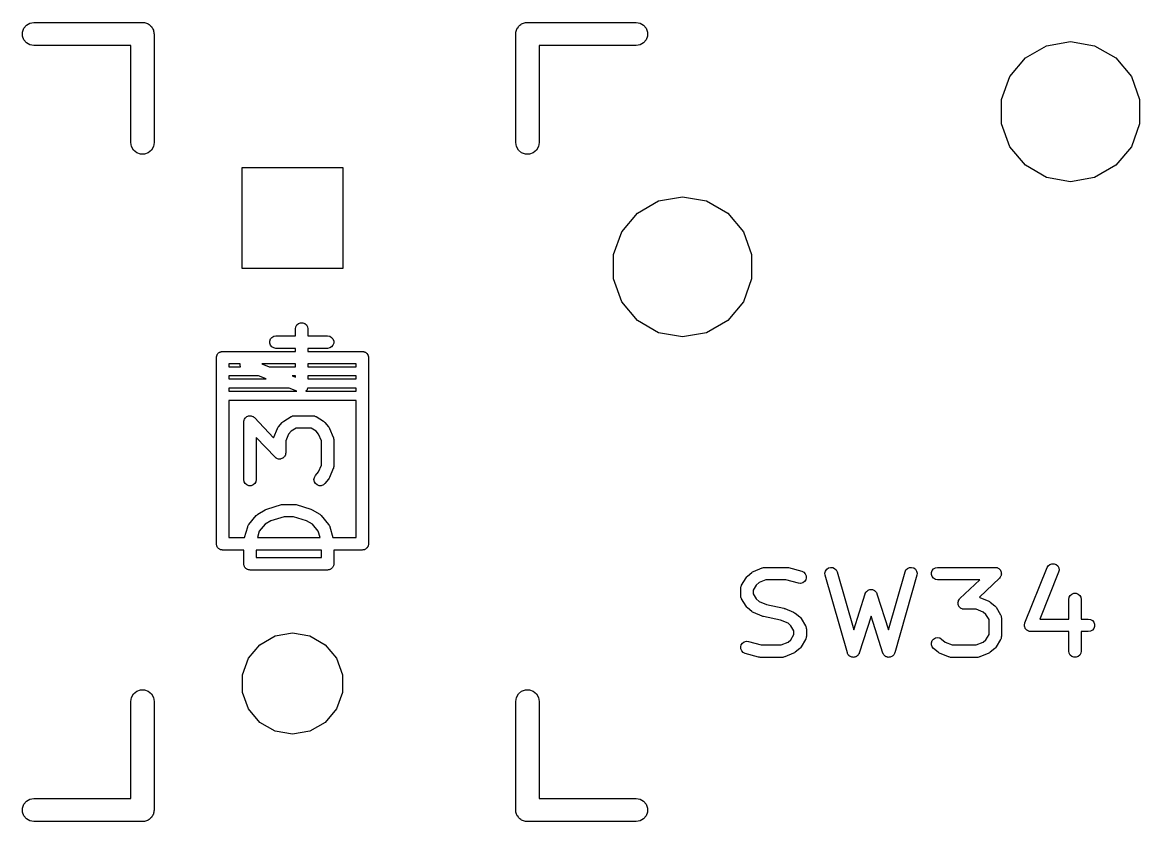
# Model space of a CAD drawing. Extents: x 47 to 330, y -254 to -153.
# Drawn here: x 152.26 to 170.54, y -206.54 to -193.46 of the extents above; entities that cross this region are included whole.
import ezdxf

# ---------------------------------------------------------------- set-up
doc = ezdxf.new("R2010")
doc.units = 0
doc.header["$MEASUREMENT"] = 0
doc.layers.add('BLACK', color=7, linetype='CONTINUOUS')

msp = doc.modelspace()

# ---------------------------------------------------------------- linework, layer by layer
at = {"layer": 'Black'}
for p, q in [((152.382, -193.471), (152.447, -193.459)), ((152.447, -193.459), (154.225, -193.459)), ((154.225, -193.459), (154.241, -193.462)), ((154.241, -193.462), (154.258, -193.462)), ((154.258, -193.462), (154.274, -193.468)), ((160.476, -193.468), (160.492, -193.462)), ((160.492, -193.462), (160.509, -193.462)), ((160.509, -193.462), (160.525, -193.459)), ((160.525, -193.459), (162.303, -193.459)), ((162.303, -193.459), (162.368, -193.471)), ((152.259, -193.617), (152.282, -193.555)), ((152.259, -193.683), (152.259, -193.617)), ((152.282, -193.555), (152.325, -193.504)), ((152.325, -193.504), (152.382, -193.471)), ((154.274, -193.468), (154.29, -193.471)), ((154.29, -193.471), (154.305, -193.479)), ((154.305, -193.479), (154.32, -193.485)), ((154.32, -193.485), (154.333, -193.496)), ((154.333, -193.496), (154.347, -193.504)), ((154.347, -193.504), (154.358, -193.517)), ((154.358, -193.517), (154.371, -193.528)), ((154.371, -193.528), (154.379, -193.542)), ((154.379, -193.542), (154.39, -193.555)), ((154.39, -193.555), (154.396, -193.57)), ((154.396, -193.57), (154.404, -193.585)), ((154.404, -193.585), (154.407, -193.601)), ((154.407, -193.601), (154.413, -193.617)), ((154.413, -193.617), (154.413, -193.634)), ((154.413, -193.634), (154.415, -193.65)), ((160.334, -193.65), (160.337, -193.634)), ((160.337, -193.617), (160.343, -193.601)), ((160.337, -193.634), (160.337, -193.617)), ((160.343, -193.601), (160.346, -193.585)), ((160.346, -193.585), (160.354, -193.57)), ((160.354, -193.57), (160.36, -193.555)), ((160.36, -193.555), (160.371, -193.542)), ((160.371, -193.542), (160.379, -193.528)), ((160.379, -193.528), (160.392, -193.517)), ((160.392, -193.517), (160.403, -193.504)), ((160.403, -193.504), (160.417, -193.496)), ((160.417, -193.496), (160.43, -193.485)), ((160.43, -193.485), (160.445, -193.479)), ((160.445, -193.479), (160.46, -193.471)), ((160.46, -193.471), (160.476, -193.468)), ((162.368, -193.471), (162.425, -193.504)), ((162.425, -193.504), (162.468, -193.555)), ((162.468, -193.555), (162.491, -193.617)), ((162.491, -193.617), (162.491, -193.683)), ((152.282, -193.745), (152.259, -193.683)), ((152.325, -193.796), (152.282, -193.745)), ((152.382, -193.829), (152.325, -193.796)), ((152.447, -193.84), (152.382, -193.829)), ((154.415, -193.65), (154.415, -195.428)), ((160.334, -195.428), (160.334, -193.65)), ((162.368, -193.829), (162.303, -193.84)), ((162.425, -193.796), (162.368, -193.829)), ((162.468, -193.745), (162.425, -193.796)), ((162.491, -193.683), (162.468, -193.745)), ((169.023, -193.842), (169.415, -193.773)), ((169.415, -193.773), (169.807, -193.842)), ((154.034, -193.84), (152.447, -193.84)), ((154.034, -195.428), (154.034, -193.84)), ((162.303, -193.84), (160.715, -193.84)), ((160.715, -193.84), (160.715, -195.428)), ((168.677, -194.041), (169.023, -193.842)), ((169.807, -193.842), (170.153, -194.041)), ((168.421, -194.346), (168.677, -194.041)), ((170.153, -194.041), (170.409, -194.346)), ((168.285, -194.721), (168.421, -194.346)), ((170.409, -194.346), (170.545, -194.721)), ((168.285, -195.119), (168.285, -194.721)), ((170.545, -194.721), (170.545, -195.119)), ((168.421, -195.494), (168.285, -195.119)), ((170.545, -195.119), (170.409, -195.494)), ((154.046, -195.493), (154.034, -195.428)), ((154.415, -195.428), (154.404, -195.493)), ((160.346, -195.493), (160.334, -195.428)), ((160.715, -195.428), (160.704, -195.493)), ((154.079, -195.55), (154.046, -195.493)), ((154.13, -195.593), (154.079, -195.55)), ((154.192, -195.616), (154.13, -195.593)), ((154.258, -195.616), (154.192, -195.616)), ((154.32, -195.593), (154.258, -195.616)), ((154.371, -195.55), (154.32, -195.593)), ((154.404, -195.493), (154.371, -195.55)), ((160.379, -195.55), (160.346, -195.493)), ((160.43, -195.593), (160.379, -195.55)), ((160.492, -195.616), (160.43, -195.593)), ((160.558, -195.616), (160.492, -195.616)), ((160.62, -195.593), (160.558, -195.616)), ((160.671, -195.55), (160.62, -195.593)), ((160.704, -195.493), (160.671, -195.55)), ((168.677, -195.799), (168.421, -195.494)), ((170.409, -195.494), (170.153, -195.799)), ((155.855, -197.486), (155.855, -195.834)), ((155.855, -195.834), (157.505, -195.834)), ((157.505, -195.834), (157.505, -197.486)), ((169.023, -195.998), (168.677, -195.799)), ((170.153, -195.799), (169.807, -195.998)), ((169.415, -196.067), (169.023, -195.998)), ((169.807, -195.998), (169.415, -196.067)), ((162.327, -196.581), (162.673, -196.382)), ((162.673, -196.382), (163.065, -196.313)), ((163.065, -196.313), (163.457, -196.382)), ((163.457, -196.382), (163.803, -196.581)), ((162.071, -196.886), (162.327, -196.581)), ((163.803, -196.581), (164.059, -196.886)), ((161.935, -197.261), (162.071, -196.886)), ((164.059, -196.886), (164.195, -197.261)), ((161.935, -197.659), (161.935, -197.261)), ((164.195, -197.261), (164.195, -197.659)), ((157.505, -197.486), (155.855, -197.486)), ((162.071, -198.034), (161.935, -197.659)), ((164.195, -197.659), (164.059, -198.034)), ((162.327, -198.339), (162.071, -198.034)), ((164.059, -198.034), (163.803, -198.339)), ((156.753, -198.409), (156.78, -198.386)), ((156.78, -198.386), (156.814, -198.374)), ((156.814, -198.374), (156.849, -198.374)), ((156.849, -198.374), (156.882, -198.386)), ((156.882, -198.386), (156.909, -198.409)), ((162.673, -198.538), (162.327, -198.339)), ((163.803, -198.339), (163.457, -198.538)), ((156.73, -198.474), (156.736, -198.44)), ((156.73, -198.59), (156.73, -198.474)), ((156.736, -198.44), (156.753, -198.409)), ((156.909, -198.409), (156.927, -198.44)), ((156.927, -198.44), (156.933, -198.474)), ((156.933, -198.474), (156.933, -198.59)), ((163.065, -198.607), (162.673, -198.538)), ((163.457, -198.538), (163.065, -198.607)), ((156.308, -198.674), (156.32, -198.641)), ((156.308, -198.71), (156.308, -198.674)), ((156.32, -198.743), (156.308, -198.71)), ((156.32, -198.641), (156.343, -198.614)), ((156.343, -198.77), (156.32, -198.743)), ((156.343, -198.614), (156.373, -198.597)), ((156.373, -198.597), (156.408, -198.59)), ((156.408, -198.59), (156.73, -198.59)), ((156.933, -198.59), (157.255, -198.59)), ((157.255, -198.59), (157.289, -198.597)), ((157.289, -198.597), (157.32, -198.614)), ((157.32, -198.614), (157.343, -198.641)), ((157.343, -198.743), (157.32, -198.77)), ((157.343, -198.641), (157.355, -198.674)), ((157.355, -198.71), (157.343, -198.743)), ((157.355, -198.674), (157.355, -198.71)), ((155.435, -198.946), (155.437, -198.937)), ((155.435, -201.994), (155.435, -198.946)), ((155.437, -198.928), (155.44, -198.92)), ((155.437, -198.937), (155.437, -198.928)), ((155.44, -198.92), (155.442, -198.911)), ((155.442, -198.911), (155.446, -198.904)), ((155.446, -198.904), (155.449, -198.895)), ((155.449, -198.895), (155.455, -198.888)), ((155.455, -198.888), (155.459, -198.881)), ((155.459, -198.881), (155.466, -198.875)), ((155.466, -198.875), (155.472, -198.868)), ((155.472, -198.868), (155.479, -198.864)), ((155.479, -198.864), (155.486, -198.858)), ((155.486, -198.858), (155.495, -198.855)), ((155.495, -198.855), (155.502, -198.851)), ((155.502, -198.851), (155.511, -198.849)), ((155.511, -198.849), (155.519, -198.846)), ((155.519, -198.846), (155.528, -198.846)), ((155.528, -198.846), (155.537, -198.844)), ((155.537, -198.844), (156.73, -198.844)), ((156.373, -198.787), (156.343, -198.77)), ((156.408, -198.794), (156.373, -198.787)), ((156.73, -198.794), (156.408, -198.794)), ((156.73, -198.844), (156.73, -198.794)), ((157.255, -198.794), (156.933, -198.794)), ((156.933, -198.794), (156.933, -198.844)), ((156.933, -198.844), (157.823, -198.844)), ((157.289, -198.787), (157.255, -198.794)), ((157.32, -198.77), (157.289, -198.787)), ((157.823, -198.844), (157.832, -198.846)), ((157.832, -198.846), (157.841, -198.846)), ((157.841, -198.846), (157.849, -198.849)), ((157.849, -198.849), (157.858, -198.851)), ((157.858, -198.851), (157.865, -198.855)), ((157.865, -198.855), (157.874, -198.858)), ((157.874, -198.858), (157.881, -198.864)), ((157.881, -198.864), (157.888, -198.868)), ((157.888, -198.868), (157.894, -198.875)), ((157.894, -198.875), (157.901, -198.881)), ((157.901, -198.881), (157.905, -198.888)), ((157.905, -198.888), (157.911, -198.895)), ((157.911, -198.895), (157.914, -198.904)), ((157.914, -198.904), (157.918, -198.911)), ((157.918, -198.911), (157.92, -198.92)), ((157.92, -198.92), (157.923, -198.928)), ((157.923, -198.928), (157.923, -198.937)), ((157.923, -198.937), (157.925, -198.946)), ((157.925, -198.946), (157.925, -201.994)), ((155.824, -199.048), (155.639, -199.048)), ((155.639, -199.048), (155.639, -199.095)), ((155.639, -199.095), (155.68, -199.095)), ((155.68, -199.095), (155.832, -199.095)), ((155.823, -199.069), (155.824, -199.048)), ((155.832, -199.095), (155.823, -199.069)), ((156.179, -199.048), (156.298, -199.095)), ((156.73, -199.048), (156.179, -199.048)), ((156.298, -199.095), (156.73, -199.095)), ((156.73, -199.095), (156.73, -199.048)), ((156.933, -199.048), (156.933, -199.095)), ((157.721, -199.048), (156.933, -199.048)), ((156.933, -199.095), (157.721, -199.095)), ((157.721, -199.095), (157.721, -199.048)), ((155.68, -199.245), (155.639, -199.245)), ((155.639, -199.245), (155.639, -199.295)), ((155.639, -199.295), (156.251, -199.295)), ((156.126, -199.245), (155.68, -199.245)), ((156.251, -199.295), (156.126, -199.245)), ((156.673, -199.245), (156.73, -199.268)), ((156.73, -199.245), (156.673, -199.245)), ((156.73, -199.268), (156.73, -199.245)), ((156.933, -199.245), (156.933, -199.295)), ((157.721, -199.245), (156.933, -199.245)), ((156.933, -199.295), (157.721, -199.295)), ((157.721, -199.295), (157.721, -199.245)), ((155.639, -199.445), (155.639, -199.495)), ((156.626, -199.445), (155.639, -199.445)), ((155.639, -199.495), (156.751, -199.495)), ((156.751, -199.495), (156.626, -199.445)), ((156.901, -199.49), (156.896, -199.495)), ((156.896, -199.495), (157.721, -199.495)), ((156.909, -199.483), (156.901, -199.49)), ((156.913, -199.477), (156.909, -199.483)), ((156.918, -199.471), (156.913, -199.477)), ((156.921, -199.462), (156.918, -199.471)), ((156.927, -199.452), (156.921, -199.462)), ((156.928, -199.445), (156.927, -199.452)), ((156.928, -199.445), (156.928, -199.445)), ((157.721, -199.445), (156.928, -199.445)), ((157.721, -199.495), (157.721, -199.445)), ((155.639, -199.645), (155.639, -201.892)), ((157.721, -199.645), (155.639, -199.645)), ((157.721, -201.892), (157.721, -199.645)), ((155.883, -199.998), (155.885, -199.984)), ((155.883, -200.942), (155.883, -199.998)), ((155.885, -199.984), (155.887, -199.97)), ((155.887, -199.97), (155.888, -199.967)), ((155.888, -199.967), (155.889, -199.964)), ((155.889, -199.964), (155.896, -199.951)), ((155.896, -199.951), (155.903, -199.938)), ((155.903, -199.938), (155.905, -199.936)), ((155.905, -199.936), (155.907, -199.933)), ((155.907, -199.933), (155.918, -199.924)), ((155.918, -199.924), (155.928, -199.914)), ((155.928, -199.914), (155.931, -199.912)), ((155.931, -199.912), (155.934, -199.91)), ((155.934, -199.91), (155.947, -199.905)), ((155.947, -199.905), (155.961, -199.9)), ((155.961, -199.9), (155.964, -199.899)), ((155.964, -199.899), (155.967, -199.898)), ((155.967, -199.898), (155.981, -199.898)), ((155.981, -199.898), (155.996, -199.897)), ((155.996, -199.897), (155.999, -199.898)), ((155.999, -199.898), (156.002, -199.898)), ((156.002, -199.898), (156.016, -199.903)), ((156.016, -199.903), (156.03, -199.907)), ((156.03, -199.907), (156.032, -199.909)), ((156.032, -199.909), (156.035, -199.91)), ((156.035, -199.91), (156.046, -199.92)), ((156.046, -199.92), (156.058, -199.928)), ((156.058, -199.928), (156.372, -200.258)), ((156.451, -200.078), (156.511, -200.006)), ((156.511, -200.006), (156.524, -199.995)), ((156.524, -199.995), (156.537, -199.984)), ((156.537, -199.984), (156.658, -199.911)), ((156.658, -199.911), (156.667, -199.908)), ((156.667, -199.908), (156.675, -199.903)), ((156.675, -199.903), (156.683, -199.901)), ((156.683, -199.901), (156.691, -199.899)), ((156.691, -199.899), (156.701, -199.898)), ((156.701, -199.898), (156.71, -199.897)), ((156.71, -199.897), (157.013, -199.897)), ((157.013, -199.897), (157.022, -199.898)), ((157.022, -199.898), (157.032, -199.899)), ((157.032, -199.899), (157.039, -199.901)), ((157.039, -199.901), (157.047, -199.903)), ((157.047, -199.903), (157.056, -199.908)), ((157.056, -199.908), (157.065, -199.911)), ((157.065, -199.911), (157.186, -199.984)), ((157.186, -199.984), (157.199, -199.995)), ((157.199, -199.995), (157.212, -200.006)), ((157.212, -200.006), (157.272, -200.078)), ((156.375, -200.249), (156.435, -200.104)), ((156.435, -200.104), (156.443, -200.092)), ((156.443, -200.092), (156.451, -200.078)), ((156.617, -200.197), (156.57, -200.309)), ((156.656, -200.149), (156.617, -200.197)), ((156.738, -200.1), (156.656, -200.149)), ((156.984, -200.1), (156.738, -200.1)), ((157.067, -200.149), (156.984, -200.1)), ((157.106, -200.197), (157.067, -200.149)), ((157.153, -200.309), (157.106, -200.197)), ((157.272, -200.078), (157.28, -200.092)), ((157.28, -200.092), (157.288, -200.104)), ((157.288, -200.104), (157.348, -200.249)), ((156.395, -200.576), (156.086, -200.252)), ((156.086, -200.252), (156.086, -200.942)), ((156.372, -200.258), (156.373, -200.254)), ((156.373, -200.254), (156.374, -200.252)), ((156.374, -200.252), (156.375, -200.249)), ((156.57, -200.309), (156.57, -200.506)), ((157.153, -200.704), (157.153, -200.309)), ((157.348, -200.249), (157.349, -200.252)), ((157.349, -200.252), (157.35, -200.254)), ((157.35, -200.254), (157.353, -200.269)), ((157.353, -200.269), (157.356, -200.284)), ((157.356, -200.284), (157.356, -200.286)), ((157.356, -200.286), (157.356, -200.289)), ((157.356, -200.289), (157.356, -200.724)), ((156.406, -200.585), (156.395, -200.576)), ((156.418, -200.594), (156.406, -200.585)), ((156.421, -200.595), (156.418, -200.594)), ((156.423, -200.597), (156.421, -200.595)), ((156.437, -200.601), (156.423, -200.597)), ((156.519, -200.594), (156.506, -200.599)), ((156.522, -200.592), (156.519, -200.594)), ((156.525, -200.591), (156.522, -200.592)), ((156.535, -200.581), (156.525, -200.591)), ((156.546, -200.572), (156.535, -200.581)), ((156.548, -200.569), (156.546, -200.572)), ((156.55, -200.567), (156.548, -200.569)), ((156.557, -200.554), (156.55, -200.567)), ((156.564, -200.541), (156.557, -200.554)), ((156.566, -200.535), (156.564, -200.538)), ((156.564, -200.538), (156.564, -200.541)), ((156.567, -200.521), (156.566, -200.535)), ((156.57, -200.506), (156.567, -200.521)), ((156.451, -200.606), (156.437, -200.601)), ((156.454, -200.606), (156.451, -200.606)), ((156.457, -200.607), (156.454, -200.606)), ((156.471, -200.606), (156.457, -200.607)), ((156.486, -200.606), (156.471, -200.606)), ((156.489, -200.605), (156.486, -200.606)), ((156.492, -200.605), (156.489, -200.605)), ((156.506, -200.599), (156.492, -200.605)), ((157.106, -200.816), (157.153, -200.704)), ((157.348, -200.763), (157.288, -200.908)), ((157.349, -200.761), (157.348, -200.763)), ((157.35, -200.759), (157.349, -200.761)), ((157.353, -200.744), (157.35, -200.759)), ((157.356, -200.729), (157.353, -200.744)), ((157.356, -200.724), (157.356, -200.726)), ((157.356, -200.726), (157.356, -200.729)), ((155.889, -200.976), (155.883, -200.942)), ((156.086, -200.942), (156.08, -200.976)), ((157.032, -200.942), (157.038, -200.907)), ((157.038, -200.977), (157.032, -200.942)), ((157.038, -200.907), (157.056, -200.877)), ((157.056, -200.877), (157.106, -200.816)), ((157.272, -200.934), (157.212, -201.007)), ((157.28, -200.921), (157.272, -200.934)), ((157.288, -200.908), (157.28, -200.921)), ((155.907, -201.007), (155.889, -200.976)), ((155.934, -201.03), (155.907, -201.007)), ((155.967, -201.042), (155.934, -201.03)), ((156.002, -201.042), (155.967, -201.042)), ((156.035, -201.03), (156.002, -201.042)), ((156.062, -201.007), (156.035, -201.03)), ((156.08, -200.976), (156.062, -201.007)), ((157.056, -201.007), (157.038, -200.977)), ((157.083, -201.03), (157.056, -201.007)), ((157.116, -201.042), (157.083, -201.03)), ((157.152, -201.042), (157.116, -201.042)), ((157.185, -201.03), (157.152, -201.042)), ((157.212, -201.007), (157.185, -201.03)), ((156.101, -201.519), (156.114, -201.508)), ((156.114, -201.508), (156.235, -201.435)), ((156.235, -201.435), (156.246, -201.431)), ((156.246, -201.431), (156.258, -201.425)), ((156.258, -201.425), (156.5, -201.352)), ((156.5, -201.352), (156.514, -201.351)), ((156.514, -201.351), (156.529, -201.348)), ((156.529, -201.348), (156.71, -201.348)), ((156.71, -201.348), (156.725, -201.351)), ((156.725, -201.351), (156.739, -201.352)), ((156.739, -201.352), (156.981, -201.425)), ((156.981, -201.425), (156.993, -201.431)), ((156.993, -201.431), (157.004, -201.435)), ((157.004, -201.435), (157.125, -201.508)), ((157.125, -201.508), (157.138, -201.519)), ((155.949, -201.706), (155.956, -201.694)), ((155.956, -201.694), (155.962, -201.681)), ((155.962, -201.681), (155.965, -201.678)), ((155.965, -201.678), (155.967, -201.675)), ((155.967, -201.675), (156.088, -201.53)), ((156.088, -201.53), (156.101, -201.519)), ((156.233, -201.673), (156.137, -201.788)), ((156.328, -201.616), (156.233, -201.673)), ((156.544, -201.551), (156.328, -201.616)), ((156.695, -201.551), (156.544, -201.551)), ((156.911, -201.616), (156.695, -201.551)), ((157.006, -201.673), (156.911, -201.616)), ((157.102, -201.788), (157.006, -201.673)), ((157.138, -201.519), (157.151, -201.53)), ((157.151, -201.53), (157.272, -201.675)), ((157.272, -201.675), (157.274, -201.678)), ((157.274, -201.678), (157.277, -201.681)), ((157.277, -201.681), (157.283, -201.694)), ((157.283, -201.694), (157.29, -201.706)), ((155.897, -201.892), (155.947, -201.713)), ((155.947, -201.713), (155.949, -201.709)), ((155.949, -201.709), (155.949, -201.706)), ((156.137, -201.788), (156.108, -201.892)), ((157.131, -201.892), (157.102, -201.788)), ((157.29, -201.706), (157.29, -201.709)), ((157.29, -201.709), (157.292, -201.713)), ((157.292, -201.713), (157.342, -201.892)), ((155.437, -202.003), (155.435, -201.994)), ((155.437, -202.012), (155.437, -202.003)), ((155.44, -202.02), (155.437, -202.012)), ((155.442, -202.029), (155.44, -202.02)), ((155.446, -202.036), (155.442, -202.029)), ((155.449, -202.045), (155.446, -202.036)), ((155.455, -202.052), (155.449, -202.045)), ((155.459, -202.059), (155.455, -202.052)), ((155.466, -202.065), (155.459, -202.059)), ((155.639, -201.892), (155.897, -201.892)), ((156.108, -201.892), (157.131, -201.892)), ((157.342, -201.892), (157.721, -201.892)), ((157.901, -202.059), (157.894, -202.065)), ((157.905, -202.052), (157.901, -202.059)), ((157.911, -202.045), (157.905, -202.052)), ((157.914, -202.036), (157.911, -202.045)), ((157.918, -202.029), (157.914, -202.036)), ((157.92, -202.02), (157.918, -202.029)), ((157.923, -202.012), (157.92, -202.02)), ((157.925, -201.994), (157.923, -202.003)), ((157.923, -202.003), (157.923, -202.012)), ((155.472, -202.072), (155.466, -202.065)), ((155.479, -202.076), (155.472, -202.072)), ((155.486, -202.082), (155.479, -202.076)), ((155.495, -202.085), (155.486, -202.082)), ((155.502, -202.089), (155.495, -202.085)), ((155.511, -202.091), (155.502, -202.089)), ((155.519, -202.094), (155.511, -202.091)), ((155.528, -202.094), (155.519, -202.094)), ((155.537, -202.096), (155.528, -202.094)), ((155.883, -202.096), (155.537, -202.096)), ((155.883, -202.321), (155.883, -202.096)), ((156.086, -202.096), (156.086, -202.219)), ((157.153, -202.096), (156.086, -202.096)), ((156.086, -202.219), (157.153, -202.219)), ((157.153, -202.219), (157.153, -202.096)), ((157.823, -202.096), (157.356, -202.096)), ((157.356, -202.096), (157.356, -202.321)), ((157.832, -202.094), (157.823, -202.096)), ((157.841, -202.094), (157.832, -202.094)), ((157.849, -202.091), (157.841, -202.094)), ((157.858, -202.089), (157.849, -202.091)), ((157.865, -202.085), (157.858, -202.089)), ((157.874, -202.082), (157.865, -202.085)), ((157.881, -202.076), (157.874, -202.082)), ((157.888, -202.072), (157.881, -202.076)), ((157.894, -202.065), (157.888, -202.072)), ((155.884, -202.329), (155.883, -202.321)), ((155.884, -202.338), (155.884, -202.329)), ((155.888, -202.347), (155.884, -202.338)), ((155.889, -202.355), (155.888, -202.347)), ((155.893, -202.363), (155.889, -202.355)), ((155.897, -202.371), (155.893, -202.363)), ((155.902, -202.378), (155.897, -202.371)), ((155.907, -202.386), (155.902, -202.378)), ((155.914, -202.392), (155.907, -202.386)), ((155.919, -202.398), (155.914, -202.392)), ((155.927, -202.403), (155.919, -202.398)), ((155.934, -202.409), (155.927, -202.403)), ((155.942, -202.412), (155.934, -202.409)), ((155.95, -202.416), (155.942, -202.412)), ((155.959, -202.418), (155.95, -202.416)), ((155.967, -202.421), (155.959, -202.418)), ((155.976, -202.421), (155.967, -202.421)), ((155.985, -202.422), (155.976, -202.421)), ((157.255, -202.422), (155.985, -202.422)), ((157.263, -202.421), (157.255, -202.422)), ((157.272, -202.421), (157.263, -202.421)), ((157.281, -202.418), (157.272, -202.421)), ((157.289, -202.416), (157.281, -202.418)), ((157.297, -202.412), (157.289, -202.416)), ((157.305, -202.409), (157.297, -202.412)), ((157.312, -202.403), (157.305, -202.409)), ((157.32, -202.398), (157.312, -202.403)), ((157.326, -202.392), (157.32, -202.398)), ((157.332, -202.386), (157.326, -202.392)), ((157.337, -202.378), (157.332, -202.386)), ((157.343, -202.371), (157.337, -202.378)), ((157.346, -202.363), (157.343, -202.371)), ((157.35, -202.355), (157.346, -202.363)), ((157.352, -202.347), (157.35, -202.355)), ((157.355, -202.338), (157.352, -202.347)), ((157.356, -202.321), (157.355, -202.329)), ((157.355, -202.329), (157.355, -202.338)), ((164.223, -202.446), (164.368, -202.386)), ((164.368, -202.386), (164.371, -202.385)), ((164.371, -202.385), (164.373, -202.384)), ((164.373, -202.384), (164.388, -202.381)), ((164.388, -202.381), (164.403, -202.378)), ((164.403, -202.378), (164.405, -202.378)), ((164.405, -202.378), (164.408, -202.378)), ((164.408, -202.378), (164.77, -202.378)), ((164.77, -202.378), (164.784, -202.38)), ((164.784, -202.38), (164.798, -202.382)), ((164.798, -202.382), (165.015, -202.442)), ((165.403, -202.438), (165.423, -202.409)), ((165.423, -202.409), (165.452, -202.388)), ((165.452, -202.388), (165.486, -202.378)), ((165.486, -202.378), (165.521, -202.381)), ((165.521, -202.381), (165.553, -202.395)), ((165.553, -202.395), (165.578, -202.42)), ((165.578, -202.42), (165.594, -202.452)), ((166.705, -202.452), (166.72, -202.42)), ((166.72, -202.42), (166.746, -202.395)), ((166.746, -202.395), (166.778, -202.381)), ((166.778, -202.381), (166.813, -202.378)), ((166.813, -202.378), (166.847, -202.388)), ((166.847, -202.388), (166.875, -202.409)), ((166.875, -202.409), (166.895, -202.438)), ((167.15, -202.429), (167.173, -202.402)), ((167.173, -202.402), (167.203, -202.384)), ((167.203, -202.384), (167.238, -202.378)), ((167.238, -202.378), (168.181, -202.378)), ((168.181, -202.378), (168.196, -202.38)), ((168.196, -202.38), (168.21, -202.382)), ((168.21, -202.382), (168.213, -202.383)), ((168.213, -202.383), (168.216, -202.384)), ((168.216, -202.384), (168.229, -202.391)), ((168.229, -202.391), (168.242, -202.398)), ((168.242, -202.398), (168.244, -202.4)), ((168.244, -202.4), (168.247, -202.402)), ((168.247, -202.402), (168.256, -202.413)), ((168.256, -202.413), (168.266, -202.423)), ((168.266, -202.423), (168.267, -202.426)), ((168.267, -202.426), (168.269, -202.429)), ((168.668, -203.288), (169.03, -202.381)), ((169.03, -202.381), (169.049, -202.351)), ((169.049, -202.351), (169.077, -202.33)), ((169.077, -202.33), (169.11, -202.318)), ((169.11, -202.318), (169.145, -202.32)), ((169.145, -202.32), (169.178, -202.333)), ((169.178, -202.333), (169.205, -202.356)), ((169.205, -202.356), (169.221, -202.387)), ((169.226, -202.422), (169.219, -202.457)), ((169.221, -202.387), (169.226, -202.422)), ((164.03, -202.669), (164.103, -202.548)), ((164.103, -202.548), (164.114, -202.535)), ((164.114, -202.535), (164.125, -202.522)), ((164.125, -202.522), (164.197, -202.462)), ((164.197, -202.462), (164.211, -202.454)), ((164.211, -202.454), (164.223, -202.446)), ((164.428, -202.581), (164.316, -202.628)), ((164.757, -202.581), (164.428, -202.581)), ((164.961, -202.638), (164.757, -202.581)), ((165.015, -202.442), (165.047, -202.457)), ((165.047, -202.457), (165.072, -202.482)), ((165.08, -202.584), (165.059, -202.612)), ((165.072, -202.482), (165.087, -202.515)), ((165.089, -202.55), (165.08, -202.584)), ((165.087, -202.515), (165.089, -202.55)), ((165.395, -202.472), (165.403, -202.438)), ((165.398, -202.507), (165.395, -202.472)), ((165.761, -203.777), (165.398, -202.507)), ((165.594, -202.452), (165.865, -203.399)), ((166.434, -203.399), (166.705, -202.452)), ((166.9, -202.507), (166.537, -203.777)), ((166.895, -202.438), (166.904, -202.472)), ((166.904, -202.472), (166.9, -202.507)), ((167.138, -202.462), (167.15, -202.429)), ((167.138, -202.497), (167.138, -202.462)), ((167.15, -202.53), (167.138, -202.497)), ((167.173, -202.557), (167.15, -202.53)), ((167.203, -202.575), (167.173, -202.557)), ((167.238, -202.581), (167.203, -202.575)), ((167.927, -202.581), (167.238, -202.581)), ((167.603, -202.89), (167.927, -202.581)), ((168.251, -202.553), (167.922, -202.867)), ((168.26, -202.541), (168.251, -202.553)), ((168.269, -202.53), (168.26, -202.541)), ((168.269, -202.429), (168.274, -202.442)), ((168.27, -202.527), (168.269, -202.53)), ((168.272, -202.525), (168.27, -202.527)), ((168.276, -202.511), (168.272, -202.525)), ((168.274, -202.442), (168.28, -202.456)), ((168.281, -202.497), (168.276, -202.511)), ((168.28, -202.456), (168.28, -202.459)), ((168.28, -202.459), (168.281, -202.462)), ((168.281, -202.462), (168.281, -202.476)), ((168.281, -202.476), (168.282, -202.491)), ((168.282, -202.491), (168.281, -202.494)), ((168.281, -202.494), (168.281, -202.497)), ((169.219, -202.457), (168.912, -203.225)), ((164.016, -202.721), (164.017, -202.712)), ((164.016, -202.842), (164.016, -202.721)), ((164.017, -202.712), (164.018, -202.702)), ((164.018, -202.702), (164.02, -202.695)), ((164.02, -202.695), (164.022, -202.687)), ((164.022, -202.687), (164.027, -202.678)), ((164.027, -202.678), (164.03, -202.669)), ((164.268, -202.668), (164.219, -202.75)), ((164.219, -202.75), (164.219, -202.814)), ((164.316, -202.628), (164.268, -202.668)), ((164.996, -202.641), (164.961, -202.638)), ((165.03, -202.632), (164.996, -202.641)), ((165.059, -202.612), (165.03, -202.632)), ((166.063, -202.792), (166.069, -202.78)), ((166.069, -202.78), (166.072, -202.777)), ((166.072, -202.777), (166.074, -202.774)), ((166.074, -202.774), (166.085, -202.766)), ((166.085, -202.766), (166.095, -202.756)), ((166.095, -202.756), (166.099, -202.755)), ((166.099, -202.755), (166.102, -202.752)), ((166.102, -202.752), (166.115, -202.748)), ((166.115, -202.748), (166.128, -202.743)), ((166.128, -202.743), (166.132, -202.743)), ((166.132, -202.743), (166.136, -202.742)), ((166.136, -202.742), (166.149, -202.742)), ((166.149, -202.742), (166.163, -202.742)), ((166.163, -202.742), (166.167, -202.743)), ((166.167, -202.743), (166.171, -202.743)), ((166.171, -202.743), (166.184, -202.748)), ((166.184, -202.748), (166.197, -202.752)), ((166.197, -202.752), (166.2, -202.755)), ((166.2, -202.755), (166.204, -202.756)), ((166.204, -202.756), (166.214, -202.766)), ((166.214, -202.766), (166.224, -202.774)), ((166.224, -202.774), (166.227, -202.777)), ((166.227, -202.777), (166.23, -202.78)), ((166.23, -202.78), (166.236, -202.792)), ((164.017, -202.852), (164.016, -202.842)), ((164.018, -202.862), (164.017, -202.852)), ((164.02, -202.869), (164.018, -202.862)), ((164.022, -202.877), (164.02, -202.869)), ((164.027, -202.886), (164.022, -202.877)), ((164.03, -202.895), (164.027, -202.886)), ((164.103, -203.016), (164.03, -202.895)), ((164.219, -202.814), (164.268, -202.896)), ((164.268, -202.896), (164.316, -202.936)), ((164.316, -202.936), (164.438, -202.987)), ((165.865, -203.399), (166.053, -202.811)), ((166.053, -202.811), (166.054, -202.808)), ((166.054, -202.808), (166.055, -202.804)), ((166.055, -202.804), (166.063, -202.792)), ((166.236, -202.792), (166.243, -202.804)), ((166.243, -202.804), (166.244, -202.808)), ((166.244, -202.808), (166.246, -202.811)), ((166.246, -202.811), (166.434, -203.399)), ((167.572, -202.952), (167.573, -202.949)), ((167.573, -202.966), (167.572, -202.952)), ((167.573, -202.946), (167.578, -202.932)), ((167.573, -202.949), (167.573, -202.946)), ((167.573, -202.981), (167.573, -202.966)), ((167.578, -202.932), (167.582, -202.918)), ((167.582, -202.918), (167.584, -202.916)), ((167.584, -202.916), (167.585, -202.913)), ((167.585, -202.913), (167.595, -202.901)), ((167.595, -202.901), (167.603, -202.89)), ((167.922, -202.867), (167.926, -202.868)), ((167.926, -202.868), (167.928, -202.869)), ((167.928, -202.869), (167.93, -202.87)), ((167.93, -202.87), (168.075, -202.93)), ((168.075, -202.93), (168.088, -202.938)), ((168.088, -202.938), (168.101, -202.946)), ((168.101, -202.946), (168.174, -203.006)), ((169.386, -202.903), (169.392, -202.868)), ((169.386, -203.225), (169.386, -202.903)), ((169.392, -202.868), (169.41, -202.838)), ((169.41, -202.838), (169.437, -202.815)), ((169.437, -202.815), (169.47, -202.803)), ((169.47, -202.803), (169.505, -202.803)), ((169.505, -202.803), (169.538, -202.815)), ((169.538, -202.815), (169.565, -202.838)), ((169.565, -202.838), (169.583, -202.868)), ((169.583, -202.868), (169.589, -202.903)), ((169.589, -202.903), (169.589, -203.225)), ((164.114, -203.028), (164.103, -203.016)), ((164.125, -203.041), (164.114, -203.028)), ((164.197, -203.102), (164.125, -203.041)), ((164.211, -203.109), (164.197, -203.102)), ((164.223, -203.118), (164.211, -203.109)), ((164.368, -203.178), (164.223, -203.118)), ((164.438, -202.987), (164.719, -203.045)), ((164.719, -203.045), (164.728, -203.049)), ((164.728, -203.049), (164.737, -203.051)), ((164.737, -203.051), (164.882, -203.111)), ((164.882, -203.111), (164.895, -203.12)), ((164.895, -203.12), (164.908, -203.127)), ((164.908, -203.127), (164.981, -203.188)), ((167.574, -202.984), (167.573, -202.981)), ((167.575, -202.987), (167.574, -202.984)), ((167.58, -203.001), (167.575, -202.987)), ((167.585, -203.014), (167.58, -203.001)), ((167.587, -203.017), (167.585, -203.014)), ((167.589, -203.02), (167.587, -203.017)), ((167.599, -203.03), (167.589, -203.02)), ((167.608, -203.041), (167.599, -203.03)), ((167.611, -203.043), (167.608, -203.041)), ((167.613, -203.045), (167.611, -203.043)), ((167.626, -203.052), (167.613, -203.045)), ((167.639, -203.059), (167.626, -203.052)), ((167.642, -203.059), (167.639, -203.059)), ((167.645, -203.061), (167.642, -203.059)), ((167.659, -203.062), (167.645, -203.061)), ((167.673, -203.065), (167.659, -203.062)), ((167.871, -203.065), (167.673, -203.065)), ((167.983, -203.112), (167.871, -203.065)), ((168.03, -203.151), (167.983, -203.112)), ((168.08, -203.233), (168.03, -203.151)), ((168.174, -203.006), (168.185, -203.019)), ((168.185, -203.019), (168.196, -203.032)), ((168.196, -203.032), (168.268, -203.153)), ((168.268, -203.153), (168.272, -203.162)), ((164.378, -203.18), (164.368, -203.178)), ((164.387, -203.184), (164.378, -203.18)), ((164.668, -203.242), (164.387, -203.184)), ((164.79, -203.293), (164.668, -203.242)), ((164.837, -203.333), (164.79, -203.293)), ((164.887, -203.415), (164.837, -203.333)), ((164.981, -203.188), (164.992, -203.201)), ((164.992, -203.201), (165.003, -203.213)), ((165.003, -203.213), (165.075, -203.334)), ((165.075, -203.334), (165.079, -203.343)), ((166.149, -203.176), (165.956, -203.78)), ((166.343, -203.78), (166.149, -203.176)), ((168.08, -203.479), (168.08, -203.233)), ((168.272, -203.162), (168.277, -203.17)), ((168.277, -203.17), (168.278, -203.178)), ((168.278, -203.178), (168.281, -203.186)), ((168.281, -203.186), (168.281, -203.196)), ((168.281, -203.196), (168.283, -203.205)), ((168.283, -203.205), (168.283, -203.508)), ((168.66, -203.323), (168.662, -203.316)), ((168.662, -203.333), (168.66, -203.323)), ((168.662, -203.309), (168.665, -203.299)), ((168.662, -203.316), (168.662, -203.309)), ((168.662, -203.344), (168.662, -203.333)), ((168.665, -203.299), (168.668, -203.288)), ((168.912, -203.225), (169.386, -203.225)), ((169.589, -203.225), (169.705, -203.225)), ((169.705, -203.225), (169.74, -203.231)), ((169.74, -203.231), (169.771, -203.248)), ((169.771, -203.248), (169.793, -203.275)), ((169.793, -203.275), (169.805, -203.309)), ((169.805, -203.309), (169.805, -203.344)), ((156.147, -203.645), (156.397, -203.501)), ((156.397, -203.501), (156.68, -203.451)), ((156.68, -203.451), (156.963, -203.501)), ((156.963, -203.501), (157.213, -203.645)), ((164.837, -203.562), (164.887, -203.479)), ((164.887, -203.479), (164.887, -203.415)), ((165.079, -203.343), (165.084, -203.352)), ((165.084, -203.352), (165.085, -203.36)), ((165.085, -203.36), (165.088, -203.367)), ((165.088, -203.367), (165.088, -203.377)), ((165.088, -203.377), (165.09, -203.387)), ((165.09, -203.508), (165.088, -203.517)), ((165.088, -203.517), (165.088, -203.527)), ((165.09, -203.387), (165.09, -203.508)), ((168.03, -203.562), (168.08, -203.479)), ((168.283, -203.508), (168.281, -203.517)), ((168.281, -203.517), (168.281, -203.527)), ((168.664, -203.351), (168.662, -203.344)), ((168.665, -203.358), (168.664, -203.351)), ((168.67, -203.367), (168.665, -203.358)), ((168.674, -203.377), (168.67, -203.367)), ((168.679, -203.383), (168.674, -203.377)), ((168.682, -203.389), (168.679, -203.383)), ((168.69, -203.396), (168.682, -203.389)), ((168.697, -203.404), (168.69, -203.396)), ((168.703, -203.408), (168.697, -203.404)), ((168.708, -203.413), (168.703, -203.408)), ((168.718, -203.416), (168.708, -203.413)), ((168.727, -203.422), (168.718, -203.416)), ((168.734, -203.423), (168.727, -203.422)), ((168.741, -203.426), (168.734, -203.423)), ((168.752, -203.426), (168.741, -203.426)), ((168.762, -203.428), (168.752, -203.426)), ((169.386, -203.428), (168.762, -203.428)), ((169.386, -203.75), (169.386, -203.428)), ((169.705, -203.428), (169.589, -203.428)), ((169.589, -203.428), (169.589, -203.75)), ((169.74, -203.422), (169.705, -203.428)), ((169.771, -203.404), (169.74, -203.422)), ((169.793, -203.377), (169.771, -203.404)), ((169.805, -203.344), (169.793, -203.377)), ((155.962, -203.866), (156.147, -203.645)), ((157.213, -203.645), (157.398, -203.866)), ((164.016, -203.679), (164.026, -203.645)), ((164.019, -203.714), (164.016, -203.679)), ((164.026, -203.645), (164.046, -203.617)), ((164.046, -203.617), (164.075, -203.597)), ((164.075, -203.597), (164.109, -203.588)), ((164.109, -203.588), (164.144, -203.591)), ((164.144, -203.591), (164.349, -203.648)), ((164.349, -203.648), (164.678, -203.648)), ((164.678, -203.648), (164.79, -203.601)), ((164.79, -203.601), (164.837, -203.562)), ((164.992, -203.694), (164.981, -203.707)), ((165.003, -203.681), (164.992, -203.694)), ((165.075, -203.56), (165.003, -203.681)), ((165.079, -203.551), (165.075, -203.56)), ((165.084, -203.542), (165.079, -203.551)), ((165.085, -203.534), (165.084, -203.542)), ((165.088, -203.527), (165.085, -203.534)), ((167.138, -203.611), (167.15, -203.578)), ((167.138, -203.647), (167.138, -203.611)), ((167.15, -203.68), (167.138, -203.647)), ((167.15, -203.578), (167.172, -203.551)), ((167.173, -203.707), (167.15, -203.68)), ((167.172, -203.551), (167.203, -203.533)), ((167.203, -203.533), (167.238, -203.527)), ((167.238, -203.527), (167.272, -203.533)), ((167.272, -203.533), (167.303, -203.551)), ((167.303, -203.551), (167.364, -203.601)), ((167.364, -203.601), (167.476, -203.648)), ((167.476, -203.648), (167.871, -203.648)), ((167.871, -203.648), (167.983, -203.601)), ((167.983, -203.601), (168.03, -203.562)), ((168.185, -203.694), (168.174, -203.707)), ((168.196, -203.681), (168.185, -203.694)), ((168.268, -203.56), (168.196, -203.681)), ((168.272, -203.551), (168.268, -203.56)), ((168.277, -203.542), (168.272, -203.551)), ((168.278, -203.534), (168.277, -203.542)), ((168.281, -203.527), (168.278, -203.534)), ((155.864, -204.136), (155.962, -203.866)), ((157.398, -203.866), (157.496, -204.136)), ((164.034, -203.747), (164.019, -203.714)), ((164.058, -203.772), (164.034, -203.747)), ((164.09, -203.787), (164.058, -203.772)), ((164.308, -203.847), (164.09, -203.787)), ((164.321, -203.849), (164.308, -203.847)), ((164.335, -203.851), (164.321, -203.849)), ((164.698, -203.851), (164.335, -203.851)), ((164.7, -203.851), (164.698, -203.851)), ((164.703, -203.851), (164.7, -203.851)), ((164.717, -203.848), (164.703, -203.851)), ((164.733, -203.845), (164.717, -203.848)), ((164.735, -203.844), (164.733, -203.845)), ((164.737, -203.843), (164.735, -203.844)), ((164.882, -203.783), (164.737, -203.843)), ((164.895, -203.775), (164.882, -203.783)), ((164.908, -203.767), (164.895, -203.775)), ((164.981, -203.707), (164.908, -203.767)), ((165.764, -203.783), (165.761, -203.777)), ((165.765, -203.788), (165.764, -203.783)), ((165.771, -203.798), (165.765, -203.788)), ((165.777, -203.809), (165.771, -203.798)), ((165.781, -203.813), (165.777, -203.809)), ((165.784, -203.818), (165.781, -203.813)), ((165.793, -203.825), (165.784, -203.818)), ((165.802, -203.834), (165.793, -203.825)), ((165.807, -203.836), (165.802, -203.834)), ((165.812, -203.839), (165.807, -203.836)), ((165.823, -203.843), (165.812, -203.839)), ((165.834, -203.848), (165.823, -203.843)), ((165.84, -203.848), (165.834, -203.848)), ((165.845, -203.85), (165.84, -203.848)), ((165.857, -203.85), (165.845, -203.85)), ((165.87, -203.851), (165.857, -203.85)), ((165.875, -203.849), (165.87, -203.851)), ((165.881, -203.849), (165.875, -203.849)), ((165.892, -203.844), (165.881, -203.849)), ((165.903, -203.841), (165.892, -203.844)), ((165.908, -203.838), (165.903, -203.841)), ((165.913, -203.835), (165.908, -203.838)), ((165.922, -203.827), (165.913, -203.835)), ((165.932, -203.82), (165.922, -203.827)), ((165.935, -203.816), (165.932, -203.82)), ((165.939, -203.812), (165.935, -203.816)), ((165.945, -203.801), (165.939, -203.812)), ((165.952, -203.791), (165.945, -203.801)), ((165.953, -203.785), (165.952, -203.791)), ((165.956, -203.78), (165.953, -203.785)), ((166.345, -203.785), (166.343, -203.78)), ((166.347, -203.791), (166.345, -203.785)), ((166.354, -203.801), (166.347, -203.791)), ((166.359, -203.812), (166.354, -203.801)), ((166.363, -203.816), (166.359, -203.812)), ((166.367, -203.82), (166.363, -203.816)), ((166.376, -203.827), (166.367, -203.82)), ((166.385, -203.835), (166.376, -203.827)), ((166.391, -203.838), (166.385, -203.835)), ((166.395, -203.841), (166.391, -203.838)), ((166.407, -203.844), (166.395, -203.841)), ((166.418, -203.849), (166.407, -203.844)), ((166.424, -203.849), (166.418, -203.849)), ((166.429, -203.851), (166.424, -203.849)), ((166.441, -203.85), (166.429, -203.851)), ((166.453, -203.85), (166.441, -203.85)), ((166.459, -203.848), (166.453, -203.85)), ((166.464, -203.848), (166.459, -203.848)), ((166.475, -203.843), (166.464, -203.848)), ((166.487, -203.839), (166.475, -203.843)), ((166.491, -203.836), (166.487, -203.839)), ((166.496, -203.834), (166.491, -203.836)), ((166.505, -203.825), (166.496, -203.834)), ((166.515, -203.818), (166.505, -203.825)), ((166.518, -203.813), (166.515, -203.818)), ((166.522, -203.809), (166.518, -203.813)), ((166.527, -203.798), (166.522, -203.809)), ((166.534, -203.788), (166.527, -203.798)), ((166.535, -203.783), (166.534, -203.788)), ((166.537, -203.777), (166.535, -203.783)), ((167.245, -203.767), (167.173, -203.707)), ((167.259, -203.775), (167.245, -203.767)), ((167.271, -203.783), (167.259, -203.775)), ((167.416, -203.843), (167.271, -203.783)), ((167.419, -203.844), (167.416, -203.843)), ((167.421, -203.845), (167.419, -203.844)), ((167.436, -203.848), (167.421, -203.845)), ((167.451, -203.851), (167.436, -203.848)), ((167.453, -203.851), (167.451, -203.851)), ((167.456, -203.851), (167.453, -203.851)), ((167.891, -203.851), (167.456, -203.851)), ((167.893, -203.851), (167.891, -203.851)), ((167.896, -203.851), (167.893, -203.851)), ((167.911, -203.848), (167.896, -203.851)), ((167.926, -203.845), (167.911, -203.848)), ((167.928, -203.844), (167.926, -203.845)), ((167.93, -203.843), (167.928, -203.844)), ((168.075, -203.783), (167.93, -203.843)), ((168.088, -203.775), (168.075, -203.783)), ((168.101, -203.767), (168.088, -203.775)), ((168.174, -203.707), (168.101, -203.767)), ((169.392, -203.784), (169.386, -203.75)), ((169.41, -203.815), (169.392, -203.784)), ((169.437, -203.838), (169.41, -203.815)), ((169.47, -203.85), (169.437, -203.838)), ((169.505, -203.85), (169.47, -203.85)), ((169.538, -203.838), (169.505, -203.85)), ((169.565, -203.815), (169.538, -203.838)), ((169.583, -203.784), (169.565, -203.815)), ((169.589, -203.75), (169.583, -203.784)), ((155.864, -204.424), (155.864, -204.136)), ((157.496, -204.136), (157.496, -204.424)), ((154.079, -204.45), (154.13, -204.407)), ((154.13, -204.407), (154.192, -204.384)), ((154.192, -204.384), (154.258, -204.384)), ((154.258, -204.384), (154.32, -204.407)), ((154.32, -204.407), (154.371, -204.45)), ((155.962, -204.694), (155.864, -204.424)), ((157.496, -204.424), (157.398, -204.694)), ((160.379, -204.45), (160.43, -204.407)), ((160.43, -204.407), (160.492, -204.384)), ((160.492, -204.384), (160.558, -204.384)), ((160.558, -204.384), (160.62, -204.407)), ((160.62, -204.407), (160.671, -204.45)), ((154.034, -204.572), (154.046, -204.507)), ((154.034, -206.159), (154.034, -204.572)), ((154.046, -204.507), (154.079, -204.45)), ((154.371, -204.45), (154.404, -204.507)), ((154.404, -204.507), (154.415, -204.572)), ((154.415, -204.572), (154.415, -206.35)), ((160.334, -204.572), (160.346, -204.507)), ((160.334, -206.35), (160.334, -204.572)), ((160.346, -204.507), (160.379, -204.45)), ((160.671, -204.45), (160.704, -204.507)), ((160.704, -204.507), (160.715, -204.572)), ((160.715, -204.572), (160.715, -206.159)), ((156.147, -204.915), (155.962, -204.694)), ((157.398, -204.694), (157.213, -204.915)), ((156.397, -205.059), (156.147, -204.915)), ((157.213, -204.915), (156.963, -205.059)), ((156.68, -205.109), (156.397, -205.059)), ((156.963, -205.059), (156.68, -205.109)), ((152.259, -206.317), (152.282, -206.255)), ((152.282, -206.255), (152.325, -206.204)), ((152.325, -206.204), (152.382, -206.171)), ((152.382, -206.171), (152.447, -206.159)), ((152.447, -206.159), (154.034, -206.159)), ((160.715, -206.159), (162.303, -206.159)), ((162.303, -206.159), (162.368, -206.171)), ((162.368, -206.171), (162.425, -206.204)), ((162.425, -206.204), (162.468, -206.255)), ((162.468, -206.255), (162.491, -206.317)), ((152.259, -206.383), (152.259, -206.317)), ((152.282, -206.445), (152.259, -206.383)), ((152.325, -206.496), (152.282, -206.445)), ((154.39, -206.445), (154.379, -206.458)), ((154.396, -206.43), (154.39, -206.445)), ((154.404, -206.415), (154.396, -206.43)), ((154.407, -206.399), (154.404, -206.415)), ((154.413, -206.383), (154.407, -206.399)), ((154.415, -206.35), (154.413, -206.366)), ((154.413, -206.366), (154.413, -206.383)), ((160.337, -206.366), (160.334, -206.35)), ((160.337, -206.383), (160.337, -206.366)), ((160.343, -206.399), (160.337, -206.383)), ((160.346, -206.415), (160.343, -206.399)), ((160.354, -206.43), (160.346, -206.415)), ((160.36, -206.445), (160.354, -206.43)), ((160.371, -206.458), (160.36, -206.445)), ((162.468, -206.445), (162.425, -206.496)), ((162.491, -206.383), (162.468, -206.445)), ((162.491, -206.317), (162.491, -206.383)), ((152.382, -206.529), (152.325, -206.496)), ((152.447, -206.54), (152.382, -206.529)), ((154.225, -206.54), (152.447, -206.54)), ((154.241, -206.538), (154.225, -206.54)), ((154.258, -206.538), (154.241, -206.538)), ((154.274, -206.532), (154.258, -206.538)), ((154.29, -206.529), (154.274, -206.532)), ((154.305, -206.521), (154.29, -206.529)), ((154.32, -206.515), (154.305, -206.521)), ((154.333, -206.504), (154.32, -206.515)), ((154.347, -206.496), (154.333, -206.504)), ((154.358, -206.483), (154.347, -206.496)), ((154.371, -206.472), (154.358, -206.483)), ((154.379, -206.458), (154.371, -206.472)), ((160.379, -206.472), (160.371, -206.458)), ((160.392, -206.483), (160.379, -206.472)), ((160.403, -206.496), (160.392, -206.483)), ((160.417, -206.504), (160.403, -206.496)), ((160.43, -206.515), (160.417, -206.504)), ((160.445, -206.521), (160.43, -206.515)), ((160.46, -206.529), (160.445, -206.521)), ((160.476, -206.532), (160.46, -206.529)), ((160.492, -206.538), (160.476, -206.532)), ((160.509, -206.538), (160.492, -206.538)), ((160.525, -206.54), (160.509, -206.538)), ((162.303, -206.54), (160.525, -206.54)), ((162.368, -206.529), (162.303, -206.54)), ((162.425, -206.496), (162.368, -206.529))]:
    msp.add_line(p, q, dxfattribs=at)

doc.saveas('drawing.dxf')
